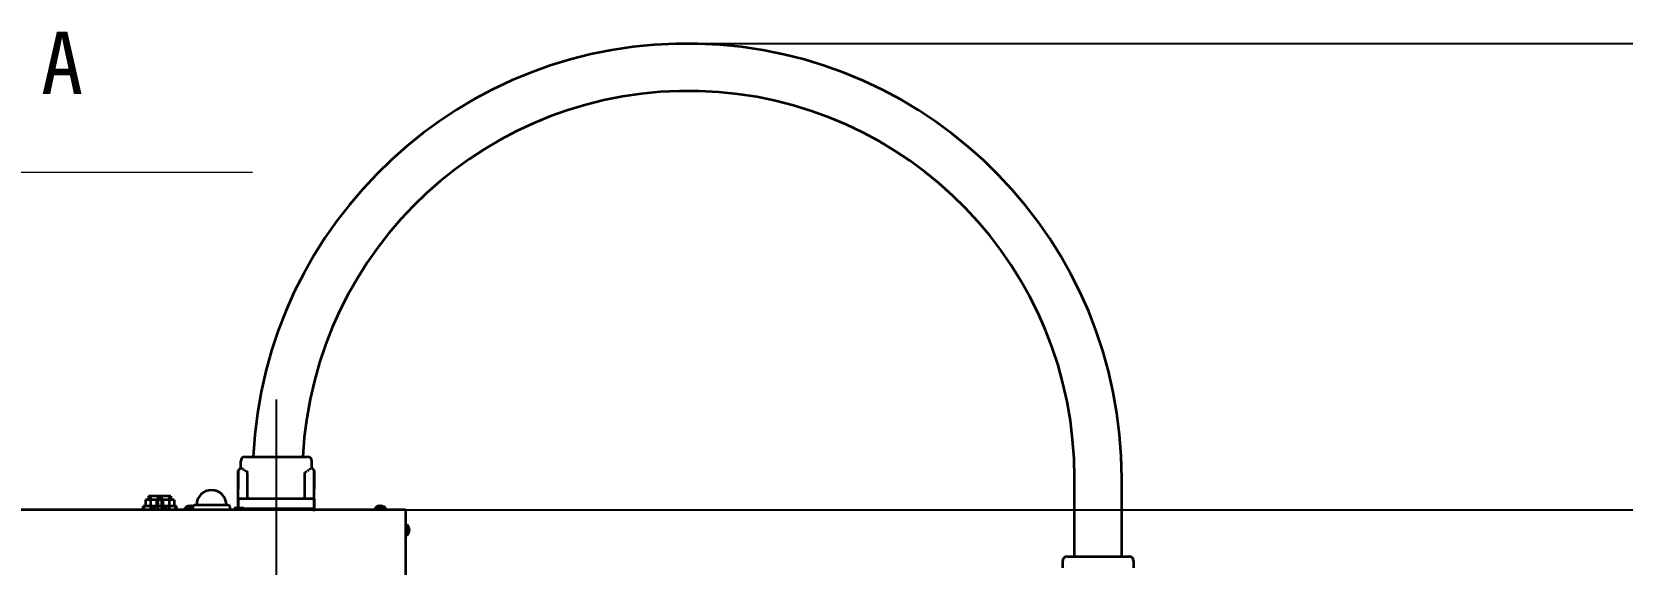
# Model space of a CAD drawing. Header units: millimetres. Extents: x 4086 to 8300, y 123 to 1549.
# Drawn here: x 6836.4 to 7123.7, y 1049.9 to 1146.1 of the extents above; entities that cross this region are included whole.
import ezdxf

# ---------------------------------------------------------------- set-up
doc = ezdxf.new("R2010")
doc.units = ezdxf.units.MM
doc.linetypes.add('PHANTOM', pattern=[0.8, 0.45, -0.05, 0.1, -0.05, 0.1, -0.05])
doc.layers.add('中心线', color=7, linetype='Continuous')
for name, color, linetype, lineweight in [('标注', 7, 'Continuous', 25), ('标注层', 7, 'Continuous', 0), ('粗线', 7, 'PHANTOM', 35)]:
    doc.layers.add(name, color=color, linetype=linetype, lineweight=lineweight)
doc.styles.get("Standard").update_dxf_attribs({"font": 'simsun.ttc'})
doc.dimstyles.new('直线标注', dxfattribs={"dimtxt": 7, "dimasz": 3, "dimexe": 1.25, "dimexo": 0.625, "dimtad": 1, "dimlfac": 4, "dimdsep": 46, "dimtxsty": 'Standard', "dimcen": 2.5, "dimadec": 0, "dimazin": 0, "dimtm": 1e-09, "dimtfac": 1, "dimtmove": 0, "dimatfit": 3, "dimfxl": 1, "dimarcsym": 0})

# ---------------------------------------------------------------- blocks, each defined once
blk = doc.blocks.new('*D2400')
at = {"layer": 'Defpoints', "color": 0}
for p in [(6621.42, 1144.6), (6728.74, 1144.6), (6991.74, 883.78)]:
    blk.add_point(p, dxfattribs=at)
at = {"layer": '标注', "color": 0, "linetype": 'Continuous', "lineweight": -2}
for p, q in [((6728.12, 1144.6), (6620.17, 1144.6)), ((6621.42, 886.78), (6621.42, 1141.6)), ((6991.11, 883.78), (6620.17, 883.78))]:
    blk.add_line(p, q, dxfattribs=at)
at = {"layer": '标注', "color": 0}
for points in [[(6621.92, 1141.6), (6620.92, 1141.6), (6621.42, 1144.6)], [(6620.92, 886.78), (6621.92, 886.78), (6621.42, 883.78)]]:
    blk.add_solid(points, dxfattribs=at)
at = {"layer": '标注', "color": 0, "insert": (6613.8, 1037.82), "char_height": 7, "attachment_point": 2, "rotation": 90}
blk.add_mtext('1158.7', dxfattribs=at)
blk = doc.blocks.new('*D2402')
at = {"layer": 'Defpoints', "color": 0}
for p in [(6954.8, 1144), (7162.41, 1144), (7003.18, 883.78)]:
    blk.add_point(p, dxfattribs=at)
at = {"layer": '标注', "color": 0, "linetype": 'Continuous', "lineweight": -2}
for p, q in [((6955.43, 1144), (7163.66, 1144)), ((7162.41, 886.78), (7162.41, 1141)), ((7003.8, 883.78), (7163.66, 883.78))]:
    blk.add_line(p, q, dxfattribs=at)
at = {"layer": '标注', "color": 0}
for points in [[(7162.91, 1141), (7161.91, 1141), (7162.41, 1144)], [(7161.91, 886.78), (7162.91, 886.78), (7162.41, 883.78)]]:
    blk.add_solid(points, dxfattribs=at)
at = {"layer": '标注', "color": 0, "insert": (7154.74, 1014.31), "char_height": 7, "attachment_point": 2, "rotation": 90}
blk.add_mtext('Maximum 1157', dxfattribs=at)
blk = doc.blocks.new('*D2415')
at = {"layer": 'Defpoints', "color": 0}
for p in [(6857.35, 1059.77), (7136.55, 1059.77), (6991.74, 883.78)]:
    blk.add_point(p, dxfattribs=at)
at = {"layer": '标注', "color": 0, "linetype": 'Continuous', "lineweight": -2}
for p, q in [((6857.97, 1059.77), (7137.8, 1059.77)), ((7136.55, 886.78), (7136.55, 1056.77)), ((6992.36, 883.78), (7137.8, 883.78))]:
    blk.add_line(p, q, dxfattribs=at)
at = {"layer": '标注', "color": 0}
for points in [[(7137.05, 1056.77), (7136.05, 1056.77), (7136.55, 1059.77)], [(7136.05, 886.78), (7137.05, 886.78), (7136.55, 883.78)]]:
    blk.add_solid(points, dxfattribs=at)
at = {"layer": '标注', "color": 0, "insert": (7128.92, 971.77), "char_height": 7, "attachment_point": 2, "rotation": 90}
blk.add_mtext('784.2', dxfattribs=at)

msp = doc.modelspace()

# ---------------------------------------------------------------- linework, layer by layer
at = {"layer": '中心线'}
msp.add_line((6880.55495, 1079.71666), (6880.55495, 950.88684), dxfattribs=at)
at = {"layer": '标注层'}
msp.add_line((6819.10829, 1120.7984), (6876.29381, 1120.7984), dxfattribs=at)
at = {"layer": '粗线', "linetype": 'Continuous'}
for p, q in [((6874.92995, 1069.35588), (6886.17995, 1069.35588)), ((6874.14245, 1067.33088), (6873.69245, 1066.88088)), ((6873.69245, 1059.77088), (6873.69245, 1066.88088)), ((6873.69525, 1066.88088), (6873.69245, 1066.88088)), ((6873.69525, 1066.88088), (6873.69525, 1063.50588)), ((6874.14245, 1067.33088), (6874.14245, 1068.56838)), ((6875.37995, 1061.75088), (6875.37995, 1066.47588)), ((6885.72995, 1061.75088), (6885.72995, 1066.47588)), ((6886.96745, 1067.33088), (6886.96745, 1068.56838)), ((6886.96745, 1067.33088), (6887.41745, 1066.88088)), ((6887.41466, 1066.88088), (6887.41466, 1063.50588)), ((6887.41745, 1066.88088), (6887.41466, 1066.88088)), ((6887.41745, 1059.50088), (6887.41745, 1066.88088)), ((6856.5095, 1059.77088), (6856.5095, 1060.40088)), ((6862.5254, 1060.40088), (6856.5095, 1060.40088)), ((6856.6879, 1059.77088), (6856.6879, 1060.40088)), ((6856.92995, 1061.55963), (6856.92995, 1060.40088)), ((6862.10495, 1061.55963), (6856.92995, 1061.55963)), ((6857.49245, 1062.23463), (6857.49245, 1061.55963)), ((6861.54245, 1062.23463), (6857.49245, 1062.23463)), ((6857.82995, 1062.23463), (6857.82995, 1059.77088)), ((6858.32655, 1059.77088), (6858.32655, 1060.40088)), ((6858.5345, 1059.77088), (6858.5345, 1060.40088)), ((6858.68335, 1059.77088), (6858.68335, 1060.40088)), ((6858.7129, 1059.77088), (6858.7129, 1060.40088)), ((6858.95495, 1061.55963), (6858.95495, 1060.40088)), ((6859.17995, 1062.23463), (6859.17995, 1059.77088)), ((6859.51745, 1062.23463), (6859.51745, 1061.55963)), ((6859.85495, 1062.23463), (6859.85495, 1059.77088)), ((6860.07995, 1061.55963), (6860.07995, 1060.40088)), ((6860.322, 1059.77088), (6860.322, 1060.40088)), ((6860.35155, 1059.77088), (6860.35155, 1060.40088)), ((6860.5004, 1059.77088), (6860.5004, 1060.40088)), ((6860.70835, 1059.77088), (6860.70835, 1060.40088)), ((6861.20495, 1062.23463), (6861.20495, 1059.77088)), ((6861.54245, 1062.23463), (6861.54245, 1061.55963)), ((6862.10495, 1061.55963), (6862.10495, 1060.40088)), ((6862.347, 1059.77088), (6862.347, 1060.40088)), ((6862.5254, 1059.77088), (6862.5254, 1060.40088)), ((6864.57655, 1060.39633), (6864.81684, 1059.98013)), ((6864.89869, 1060.4584), (6864.86345, 1060.4555)), ((6864.93095, 1060.4555), (6864.92228, 1060.4583)), ((6864.93095, 1060.4555), (6864.93095, 1059.98013)), ((6865.06298, 1060.396), (6865.02995, 1060.39633)), ((6865.12895, 1060.4555), (6865.12895, 1059.98013)), ((6865.24306, 1059.98013), (6865.48335, 1060.39633)), ((6871.77995, 1060.62588), (6865.92995, 1060.62588)), ((6873.69789, 1061.75088), (6873.69789, 1059.95088)), ((6884.2201, 1061.75088), (6873.69789, 1061.75088)), ((6887.41201, 1061.75088), (6884.2201, 1061.75088)), ((6887.41201, 1061.75088), (6887.41201, 1059.95088)), ((6898.9452, 1060.39633), (6899.18549, 1059.98013)), ((6899.26733, 1060.4584), (6899.23209, 1060.4555)), ((6899.29959, 1060.4555), (6899.29093, 1060.4583)), ((6899.29959, 1060.4555), (6899.29959, 1059.98013)), ((6899.43162, 1060.396), (6899.39859, 1060.39633)), ((6899.49759, 1060.4555), (6899.49759, 1059.98013)), ((6899.6117, 1059.98013), (6899.85199, 1060.39633)), ((6903.89859, 1059.77088), (6777.05495, 1059.77088)), ((6864.12995, 1059.77088), (6864.12995, 1060.15866)), ((6864.12995, 1060.15866), (6865.47995, 1060.15866)), ((6865.24306, 1059.98013), (6864.81684, 1059.98013)), ((6865.47995, 1059.77088), (6865.47995, 1060.17588)), ((6872.22995, 1059.77088), (6872.22995, 1060.17588)), ((6872.95772, 1060.06338), (6872.95772, 1059.77088)), ((6874.65831, 1060.06338), (6872.95772, 1060.06338)), ((6873.042, 1060.06338), (6873.042, 1059.77088)), ((6873.41219, 1060.06338), (6873.41219, 1059.77088)), ((6873.41692, 1060.06338), (6873.41692, 1059.77088)), ((6873.49647, 1060.06338), (6873.49647, 1059.77088)), ((6873.58548, 1060.06338), (6873.58548, 1059.77088)), ((6884.2201, 1059.95088), (6873.69789, 1059.95088)), ((6873.92038, 1060.06338), (6873.92038, 1059.77088)), ((6873.9604, 1060.06338), (6873.9604, 1059.77088)), ((6874.04468, 1060.06338), (6874.04468, 1059.77088)), ((6874.15012, 1060.06338), (6874.15012, 1059.77088)), ((6874.57403, 1060.06338), (6874.57403, 1059.77088)), ((6874.65831, 1060.06338), (6874.65831, 1059.77088)), ((6887.41201, 1059.95088), (6884.2201, 1059.95088)), ((6898.49859, 1059.77088), (6898.49859, 1060.15866)), ((6898.49859, 1060.15866), (6900.29859, 1060.15866)), ((6899.6117, 1059.98013), (6899.18549, 1059.98013)), ((6900.29859, 1059.77088), (6900.29859, 1060.15866)), ((6903.89859, 1059.77088), (6903.89859, 1029.12588)), ((6903.89859, 1057.02588), (6904.28638, 1057.02588)), ((6903.89859, 1055.22588), (6904.28638, 1055.22588)), ((6904.10784, 1056.33899), (6904.52404, 1056.57928)), ((6904.10784, 1056.33899), (6904.10784, 1055.91277)), ((6904.58321, 1056.22488), (6904.10784, 1056.22488)), ((6904.58321, 1056.02688), (6904.10784, 1056.02688)), ((6904.10784, 1055.91277), (6904.52404, 1055.67248)), ((6904.28638, 1055.22588), (6904.28638, 1057.02588)), ((6904.52371, 1056.09286), (6904.52404, 1056.12588)), ((6904.58611, 1056.25714), (6904.58321, 1056.29238)), ((6904.58321, 1056.22488), (6904.58601, 1056.23355)), ((6904.58599, 1056.23337), (6904.58613, 1056.25673))]:
    msp.add_line(p, q, dxfattribs=at)
at = {"layer": '粗线'}
for p, q in [((6875.15495, 1066.70088), (6874.14245, 1067.33088)), ((6885.72995, 1066.47588), (6886.96745, 1067.33088))]:
    msp.add_line(p, q, dxfattribs=at)
at = {"layer": '粗线', "color": 7, "linetype": 'Continuous'}
for p, q in [((7024.78005, 1051.30468), (7024.77992, 1065.47964)), ((7033.33005, 1051.30468), (7033.32992, 1065.47971)), ((7022.6425, 1050.51718), (7022.6425, 1049.27968)), ((7023.43, 1051.30468), (7034.68, 1051.30468)), ((7035.4675, 1050.51718), (7035.4675, 1049.27968))]:
    msp.add_line(p, q, dxfattribs=at)
at = {"layer": '粗线', "linetype": 'Continuous'}
for points in [[(6864.89768, 1060.45835), (6864.92195, 1060.45833), (6864.93095, 1060.4555)], [(6865.02995, 1060.39633), (6864.99693, 1060.396), (6864.96392, 1060.39501), (6864.93095, 1060.39336)], [(6865.12895, 1060.39336), (6865.09599, 1060.395), (6865.06299, 1060.396)], [(6865.12895, 1060.4555), (6865.13744, 1060.45828), (6865.16081, 1060.45842), (6865.19645, 1060.4555)], [(6865.16372, 1060.45828), (6865.13917, 1060.45842), (6865.12895, 1060.4555)], [(6899.26632, 1060.45835), (6899.29059, 1060.45833), (6899.29959, 1060.4555)], [(6899.39859, 1060.39633), (6899.36557, 1060.396), (6899.33257, 1060.39501), (6899.29959, 1060.39336)], [(6899.49759, 1060.39336), (6899.46464, 1060.395), (6899.43163, 1060.396)], [(6899.49759, 1060.4555), (6899.50608, 1060.45828), (6899.52945, 1060.45842), (6899.56509, 1060.4555)], [(6899.53236, 1060.45828), (6899.50781, 1060.45842), (6899.49759, 1060.4555)], [(6904.52107, 1056.22488), (6904.52272, 1056.19191), (6904.52371, 1056.1589), (6904.52404, 1056.12588)], [(6904.52107, 1056.02688), (6904.52272, 1056.05984), (6904.52371, 1056.09285)], [(6904.58599, 1056.25964), (6904.58613, 1056.2351), (6904.58321, 1056.22488)], [(6904.58607, 1056.25815), (6904.58604, 1056.23389), (6904.58321, 1056.22488)], [(6904.58599, 1055.99212), (6904.58613, 1056.01666), (6904.58321, 1056.02688)], [(6904.58321, 1056.02688), (6904.58599, 1056.01839), (6904.58613, 1055.99503), (6904.58321, 1055.95938)]]:
    msp.add_lwpolyline(points, dxfattribs=at)
at = {"layer": '粗线', "color": 7, "linetype": 'Continuous'}
for centre, radius, start, end in [((6954.80492, 1065.47904), 78.525, 0.0004914, 177.1701126), ((6955.01853, 1065.68984), 69.76171, 359.8273605, 176.9876688), ((7023.43, 1050.51718), 0.7875, 89.9999819, 179.9999819), ((7034.68, 1050.51718), 0.7875, 359.9999819, 89.9999819)]:
    msp.add_arc(centre, radius, start, end, dxfattribs=at)
at = {"layer": '粗线', "linetype": 'Continuous'}
for centre, radius, start, end in [((6874.92995, 1068.56838), 0.7875, 90, 180), ((6886.17995, 1068.56838), 0.7875, 0, 90), ((6875.15495, 1066.47588), 0.225, 0, 90), ((6868.85495, 1060.62588), 2.7, 0, 180), ((6865.03003, 1059.0057), 1.46269, 108.0607802, 127.9778186), ((6865.02995, 1059.00588), 1.45915, 96.5521722, 108.0323524), ((6865.02995, 1059.00588), 1.45915, 71.9676476, 83.4478278), ((6865.92995, 1060.17588), 0.45, 90, 180), ((6865.02988, 1059.0057), 1.46269, 70.0402865, 71.9392114), ((6871.77995, 1060.17588), 0.45, 0, 90), ((6899.39867, 1059.0057), 1.46269, 108.0607802, 127.9778186), ((6899.39859, 1059.00588), 1.45915, 96.5521722, 108.0323524), ((6899.39859, 1059.00588), 1.45915, 71.9676476, 83.4478278), ((6899.39852, 1059.0057), 1.46269, 52.0221386, 71.9392114), ((6903.13342, 1056.12581), 1.46269, 18.0607886, 37.9778614), ((6903.13342, 1056.12595), 1.46269, 322.0221386, 341.9392114), ((6903.13359, 1056.12588), 1.45915, 6.5521722, 18.0323524), ((6903.13359, 1056.12588), 1.45915, 341.9676476, 353.4478278)]:
    msp.add_arc(centre, radius, start, end, dxfattribs=at)

# ---------------------------------------------------------------- texts
at = {"layer": '标注层', "insert": (6838.05144, 1146.1337), "char_height": 11.25, "attachment_point": 1}
msp.add_mtext_dynamic_manual_height_columns('A', width=12.9875199, gutter_width=30, heights=[0], dxfattribs=at)

# ---------------------------------------------------------------- dimensions: what is measured, and where the dimension line sits
at = {"layer": '标注', "linetype": 'Continuous'}
for base, p1, p2, text, picture, middle in [((6621.42018, 1144.59588), (6991.73693, 883.77588), (6728.74473, 1144.59588), '1158.7', '*D2400', (6621.42018, 1037.8199)), ((7162.40528, 1144.00404), (7003.17995, 883.77588), (6954.80492, 1144.00404), 'Maximum 1157', '*D2402', (7162.40528, 1014.30523)), ((7136.54603, 1059.77088), (6991.73693, 883.77588), (6857.34757, 1059.77088), '784.2', '*D2415', (7136.54603, 971.77338))]:
    dim = msp.add_linear_dim(base=base, p1=p1, p2=p2, angle=90, text=text, dimstyle='直线标注', override={"dimtxsty": 'Standard'}, dxfattribs=at)
    dim.commit()
    dim.dimension.update_dxf_attribs({"geometry": picture, "text_midpoint": middle, "dimtype": 160})

doc.saveas('drawing.dxf')
